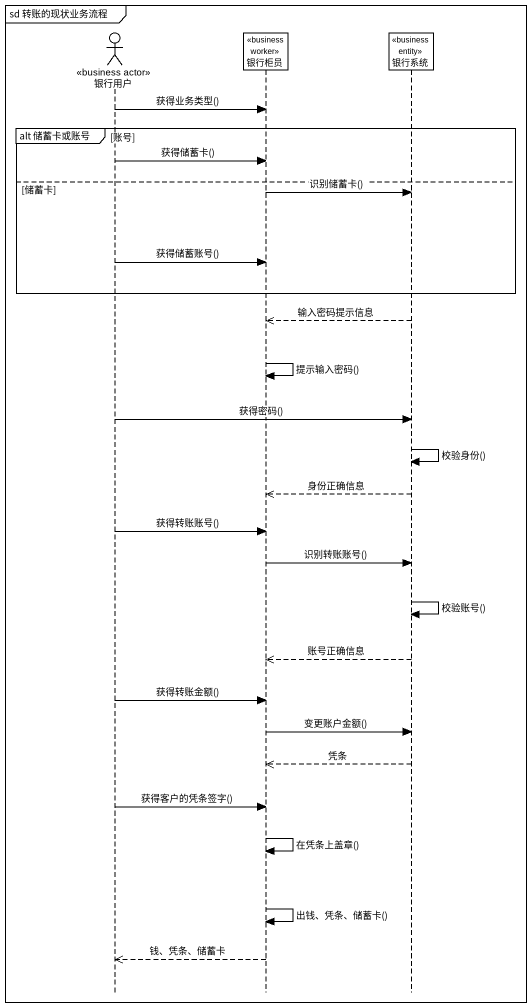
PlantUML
@startuml
mainframe sd 转账的现状业务流程
hide footbox
actor 银行用户 <<business actor>>
participant 银行柜员 <<business worker>>
participant 银行系统 <<business entity>>

银行用户 -> 银行柜员 : 获得业务类型()
group alt 储蓄卡或账号 [账号]
  银行用户 -> 银行柜员 : 获得储蓄卡()
else 储蓄卡
  银行柜员 -> 银行系统 : 识别储蓄卡()
  银行用户 -> 银行柜员 : 获得储蓄账号()
end
银行系统 -->> 银行柜员 : 输入密码提示信息
银行柜员 -> 银行柜员 : 提示输入密码()
银行用户 -> 银行系统 : 获得密码()
银行系统 -> 银行系统 : 校验身份()
银行系统 -->> 银行柜员 : 身份正确信息
银行用户 -> 银行柜员 : 获得转账账号()
银行柜员 -> 银行系统 : 识别转账账号()
银行系统 -> 银行系统 : 校验账号()
银行系统 -->> 银行柜员 : 账号正确信息
银行用户 -> 银行柜员 : 获得转账金额()
银行柜员 -> 银行系统 : 变更账户金额()
银行系统 -->> 银行柜员 : 凭条
银行用户 -> 银行柜员 : 获得客户的凭条签字()
银行柜员 -> 银行柜员 : 在凭条上盖章()
银行柜员 -> 银行柜员 : 出钱、凭条、储蓄卡()
银行柜员 -->> 银行用户 : 钱、凭条、储蓄卡
@enduml
